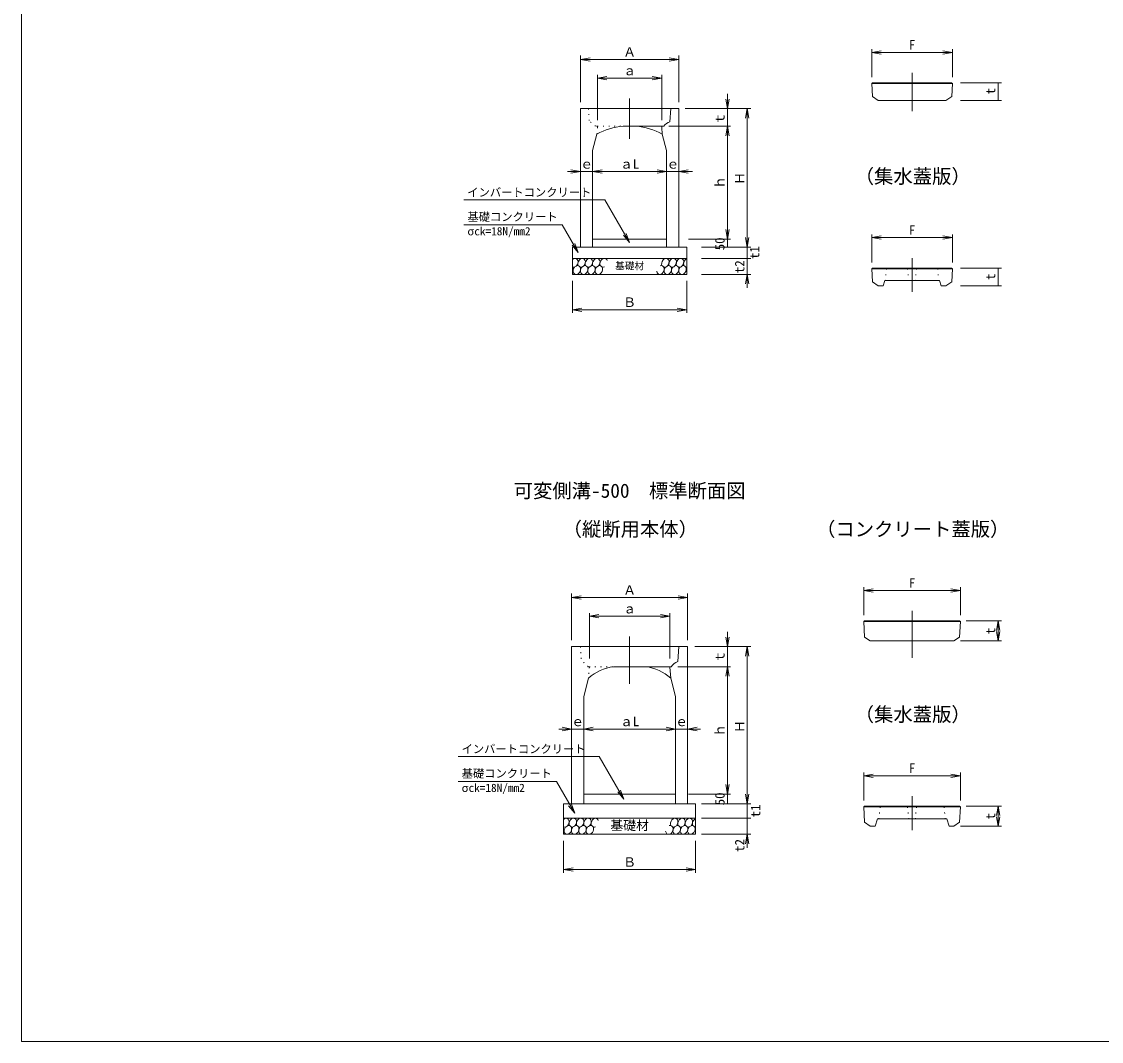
# Model space of a CAD drawing. Units: millimetres, scale not verified. Extents: x 3703 to 20093, y 2654 to 14130.
# Drawn here: x 3703 to 10407, y 2654 to 8984 of the extents above; entities that cross this region are included whole.
import ezdxf
from ezdxf.enums import TextEntityAlignment as Align

# ---------------------------------------------------------------- set-up
doc = ezdxf.new("R2010")
doc.units = ezdxf.units.MM
doc.header["$LTSCALE"] = 20
doc.linetypes.add('DOTTED', pattern=[1.75, 0.25, -1.5])
doc.layers.add('Layer1', color=4, linetype='Continuous', lineweight=18)
doc.styles.add('ＭＳ ゴシック-5.0-0.0', font='')
doc.styles.get('ＭＳ ゴシック-5.0-0.0').set_extended_font_data('ＭＳ ゴシック-5.0-0.0')

msp = doc.modelspace()

# ---------------------------------------------------------------- linework, layer by layer
at = {"layer": 'Layer1'}
for p, q in [((3703.45, 2653.9), (3703.45, 14130.23)), ((8981.7, 8639.25), (8981.7, 8812.82)), ((8981.7, 8792.82), (9040.78, 8803.24)), ((8981.7, 8792.82), (9040.78, 8782.4)), ((8981.7, 8792.82), (9481.7, 8792.82)), ((9481.7, 8792.82), (9422.61, 8803.24)), ((9481.7, 8792.82), (9422.61, 8782.4)), ((9481.7, 8639.25), (9481.7, 8812.82)), ((7173.12, 8484.25), (7173.12, 8773.96)), ((7173.12, 8748.69), (7232.21, 8759.11)), ((7173.12, 8748.69), (7232.21, 8738.27)), ((7783.12, 8748.69), (7173.12, 8748.69)), ((7783.12, 8748.69), (7724.03, 8759.11)), ((7783.12, 8748.69), (7724.03, 8738.27)), ((7783.12, 8484.25), (7783.12, 8773.96)), ((7278.12, 8371.25), (7278.12, 8652.82)), ((7678.12, 8371.25), (7678.12, 8652.82)), ((9231.7, 8666.41), (9231.7, 8427.99)), ((7278.12, 8632.82), (7337.21, 8643.24)), ((7278.12, 8632.82), (7337.21, 8622.4)), ((7678.12, 8632.82), (7278.12, 8632.82)), ((7678.12, 8632.82), (7619.03, 8643.24)), ((7678.12, 8632.82), (7619.03, 8622.4)), ((8981.7, 8599.25), (8986.7, 8604.25)), ((8985.88, 8519.33), (8981.7, 8599.25)), ((8981.7, 8599.25), (9481.7, 8599.25)), ((8986.7, 8604.25), (9476.7, 8604.25)), ((9476.7, 8604.25), (9481.7, 8599.25)), ((9481.7, 8599.25), (9477.51, 8519.33)), ((9785.8, 8604.25), (9531.7, 8604.25)), ((9765.8, 8494.25), (9765.8, 8604.25)), ((8084.91, 8319.25), (8084.91, 8535.45)), ((9021.7, 8494.25), (8985.88, 8519.33)), ((9441.7, 8494.25), (9477.51, 8519.33)), ((7478.12, 8507.17), (7478.12, 8256.95)), ((8084.91, 8444.25), (8074.5, 8503.34)), ((8084.91, 8444.25), (8095.33, 8503.34)), ((9021.7, 8494.25), (9441.7, 8494.25)), ((9531.7, 8494.25), (9785.8, 8494.25)), ((7173.12, 8444.25), (7783.12, 8444.25)), ((7173.12, 7584.25), (7173.12, 8444.25)), ((7733.12, 8444.25), (7728.12, 8362.25)), ((7783.12, 7584.25), (7783.12, 8444.25)), ((7823.12, 8444.25), (8231.08, 8444.25)), ((8208.13, 8444.25), (8197.71, 8385.16)), ((8208.13, 8444.25), (8218.55, 8385.16)), ((8208.13, 7469.25), (8208.13, 8444.25)), ((7678.12, 8334.25), (7438.12, 8334.25)), ((7678.12, 8334.25), (7689.56, 8334.25)), ((7678.12, 8326.48), (7678.12, 8334.25)), ((7678.12, 8326.48), (7681.12, 8284.25)), ((7721.02, 8334.25), (8104.91, 8334.25)), ((8084.91, 8334.25), (8074.5, 8275.16)), ((8084.91, 8334.25), (8074.5, 8275.16)), ((8084.91, 8334.25), (8074.5, 8275.16)), ((8084.91, 8334.25), (8095.33, 8275.16)), ((8084.91, 8334.25), (8095.33, 8275.16)), ((8084.91, 8334.25), (8095.33, 8275.16)), ((8084.91, 8319.25), (8084.91, 7634.25)), ((7275.12, 8284.25), (7248.12, 8184.25)), ((7681.12, 8284.25), (7708.12, 8184.25)), ((7248.12, 7584.25), (7248.12, 8184.25)), ((7708.12, 7584.25), (7708.12, 8184.25)), ((7173.12, 8053.24), (7093.12, 8053.24)), ((7173.12, 8053.24), (7114.03, 8063.66)), ((7173.12, 8053.24), (7114.03, 8042.82)), ((7118.12, 8053.24), (7869.39, 8053.24)), ((7248.12, 8053.24), (7307.21, 8063.66)), ((7248.12, 8053.24), (7307.21, 8063.66)), ((7248.12, 8053.24), (7307.21, 8042.82)), ((7248.12, 8053.24), (7307.21, 8042.82)), ((7708.12, 8053.24), (7649.03, 8063.66)), ((7708.12, 8053.24), (7649.03, 8063.66)), ((7708.12, 8053.24), (7649.03, 8042.82)), ((7708.12, 8053.24), (7649.03, 8042.82)), ((7783.12, 8053.24), (7842.21, 8063.66)), ((7783.12, 8053.24), (7842.21, 8042.82)), ((7325.19, 7877.11), (6448.88, 7877.11)), ((7325.19, 7877.11), (7478.12, 7612.22)), ((7059.7, 7722.72), (6448.88, 7722.72)), ((7159.56, 7549.76), (7059.7, 7722.72)), ((7478.12, 7612.22), (7439.56, 7658.18)), ((7478.12, 7612.22), (7457.6, 7668.6)), ((8084.91, 7634.25), (8074.5, 7693.34)), ((8084.91, 7634.25), (8074.5, 7693.34)), ((8084.91, 7634.25), (8095.33, 7693.34)), ((8084.91, 7634.25), (8095.33, 7693.34)), ((8208.13, 7584.25), (8197.71, 7643.34)), ((8208.13, 7584.25), (8218.55, 7643.34)), ((8981.7, 7489.25), (8981.7, 7662.82)), ((8981.7, 7642.82), (9040.78, 7653.24)), ((8981.7, 7642.82), (9481.7, 7642.82)), ((8981.7, 7642.82), (9040.78, 7632.4)), ((9481.7, 7642.82), (9422.61, 7653.24)), ((9481.7, 7642.82), (9422.61, 7632.4)), ((9481.7, 7489.25), (9481.7, 7662.82)), ((7159.56, 7549.76), (7120.99, 7595.72)), ((7123.12, 7584.25), (7833.12, 7584.25)), ((7123.12, 7584.25), (7123.12, 7414.25)), ((7159.56, 7549.76), (7139.04, 7606.14)), ((7248.12, 7634.25), (7708.12, 7634.25)), ((7833.12, 7584.25), (7833.12, 7414.25)), ((7843.12, 7634.25), (8104.91, 7634.25)), ((7924.29, 7584.25), (8231.08, 7584.25)), ((8084.91, 7584.25), (8084.91, 7634.25)), ((8208.13, 7584.25), (8208.13, 7494.25)), ((7833.12, 7514.25), (7123.12, 7514.25)), ((7924.29, 7514.25), (8231.08, 7514.25)), ((9231.7, 7305.9), (9231.7, 7516.41)), ((8208.13, 7494.25), (8208.13, 7414.25)), ((8208.13, 7494.25), (8208.13, 7394.25)), ((8208.13, 7494.25), (8208.13, 7414.25)), ((8981.7, 7449.25), (8986.7, 7454.25)), ((9481.7, 7449.25), (8981.7, 7449.25)), ((8985.88, 7369.33), (8981.7, 7449.25)), ((9476.7, 7454.25), (8986.7, 7454.25)), ((9481.7, 7449.25), (9476.7, 7454.25)), ((9477.51, 7369.33), (9481.7, 7449.25)), ((9785.8, 7454.25), (9531.7, 7454.25)), ((9765.8, 7344.25), (9765.8, 7454.25)), ((7123.12, 7414.25), (7833.12, 7414.25)), ((7123.12, 7374.25), (7123.12, 7175.28)), ((7833.12, 7374.25), (7833.12, 7175.28)), ((7924.29, 7414.25), (8231.08, 7414.25)), ((8208.13, 7414.25), (8197.71, 7355.16)), ((8208.13, 7414.25), (8218.55, 7355.16)), ((8208.13, 7414.25), (8208.13, 7330.59)), ((9061.91, 7376.25), (9051.7, 7344.25)), ((9061.91, 7376.25), (9401.48, 7376.25)), ((9401.48, 7376.25), (9411.7, 7344.25)), ((8985.88, 7369.33), (9021.7, 7344.25)), ((9051.7, 7344.25), (9021.7, 7344.25)), ((9051.7, 7344.25), (9021.7, 7344.25)), ((9411.7, 7344.25), (9441.7, 7344.25)), ((9411.7, 7344.25), (9441.7, 7344.25)), ((9477.51, 7369.33), (9441.7, 7344.25)), ((9531.7, 7344.25), (9785.8, 7344.25)), ((7123.12, 7195.28), (7182.21, 7205.7)), ((7123.12, 7195.28), (7833.12, 7195.28)), ((7123.12, 7195.28), (7182.21, 7184.87)), ((7833.12, 7195.28), (7774.03, 7205.7)), ((7833.12, 7195.28), (7774.03, 7184.87)), ((7118.12, 5144.25), (7118.12, 5433.96)), ((7838.12, 5144.25), (7838.12, 5433.96)), ((8931.7, 5299.25), (8931.7, 5472.82)), ((8931.7, 5452.82), (8990.78, 5463.24)), ((8931.7, 5452.82), (9531.7, 5452.82)), ((8931.7, 5452.82), (8990.78, 5442.4)), ((9531.7, 5452.82), (9472.61, 5463.24)), ((9531.7, 5452.82), (9472.61, 5442.4)), ((9531.7, 5299.25), (9531.7, 5472.82)), ((7118.12, 5408.69), (7177.21, 5419.11)), ((7118.12, 5408.69), (7838.12, 5408.69)), ((7118.12, 5408.69), (7177.21, 5398.27)), ((7838.12, 5408.69), (7779.03, 5419.11)), ((7838.12, 5408.69), (7779.03, 5398.27)), ((7228.12, 5031.25), (7228.12, 5312.82)), ((7228.12, 5292.82), (7287.21, 5303.24)), ((7728.12, 5292.82), (7669.03, 5303.24)), ((7728.12, 5031.25), (7728.12, 5312.82)), ((9231.7, 5033.94), (9231.7, 5326.41)), ((7728.12, 5292.82), (7228.12, 5292.82)), ((7228.12, 5292.82), (7287.21, 5282.4)), ((7728.12, 5292.82), (7669.03, 5282.4)), ((8931.7, 5259.25), (8936.7, 5264.25)), ((8931.7, 5259.25), (8936.7, 5163.76)), ((8931.7, 5259.25), (9531.7, 5259.25)), ((8936.7, 5264.25), (9526.7, 5264.25)), ((9531.7, 5259.25), (9526.7, 5264.25)), ((9526.7, 5163.76), (9531.7, 5259.25)), ((9566.7, 5264.25), (9785.8, 5264.25)), ((9765.8, 5264.25), (9755.38, 5205.16)), ((9765.8, 5264.25), (9765.8, 5139.25)), ((9765.8, 5264.25), (9776.22, 5205.16)), ((7478.12, 4873.94), (7478.12, 5166.41)), ((8084.91, 5104.25), (8074.5, 5163.34)), ((8084.91, 4979.25), (8084.91, 5195.45)), ((8084.91, 5104.25), (8095.33, 5163.34)), ((8971.7, 5139.25), (8936.7, 5163.76)), ((9491.7, 5139.25), (9526.7, 5163.76)), ((9765.8, 5139.25), (9755.38, 5198.34)), ((9765.8, 5139.25), (9776.22, 5198.34)), ((7118.12, 5104.25), (7783.12, 5104.25)), ((7118.12, 4129.25), (7118.12, 5104.25)), ((7783.12, 5104.25), (7778.12, 5012.03)), ((7783.12, 5104.25), (7838.12, 5104.25)), ((7838.12, 4129.25), (7838.12, 5104.25)), ((7883.26, 5104.25), (8231.08, 5104.25)), ((8208.13, 5104.25), (8197.71, 5045.16)), ((8208.13, 5104.25), (8218.55, 5045.16)), ((8208.13, 4129.25), (8208.13, 5104.25)), ((8971.7, 5139.25), (9491.7, 5139.25)), ((9531.7, 5139.25), (9785.8, 5139.25)), ((7478.12, 4979.25), (7378.12, 4979.25)), ((7478.12, 4979.25), (7578.12, 4979.25)), ((7728.12, 4979.25), (7578.12, 4979.25)), ((7728.12, 4979.25), (7728.12, 4976.25)), ((7736.27, 4979.25), (7728.12, 4979.25)), ((7733.12, 4909.25), (7728.12, 4976.25)), ((7776.68, 4979.25), (8104.91, 4979.25)), ((8084.91, 4979.25), (8074.5, 4920.16)), ((8084.91, 4979.25), (8074.5, 4920.16)), ((8084.91, 4979.25), (8074.5, 4920.16)), ((8084.91, 4979.25), (8095.33, 4920.16)), ((8084.91, 4979.25), (8084.91, 4899.25)), ((8084.91, 4979.25), (8095.33, 4920.16)), ((8084.91, 4979.25), (8084.91, 4189.25)), ((8084.91, 4979.25), (8095.33, 4920.16)), ((7223.12, 4909.25), (7193.12, 4794.25)), ((7733.12, 4909.25), (7763.12, 4794.25)), ((7193.12, 4129.25), (7193.12, 4794.25)), ((7763.12, 4129.25), (7763.12, 4794.25)), ((7118.12, 4592.93), (7038.12, 4592.93)), ((7118.12, 4592.93), (7059.03, 4603.35)), ((7118.12, 4592.93), (7059.03, 4582.51)), ((7193.12, 4592.93), (7118.12, 4592.93)), ((7193.12, 4592.93), (7252.21, 4603.35)), ((7193.12, 4592.93), (7252.21, 4603.35)), ((7193.12, 4592.93), (7763.12, 4592.93)), ((7193.12, 4592.93), (7252.21, 4582.51)), ((7193.12, 4592.93), (7252.21, 4582.51)), ((7193.12, 4592.93), (7273.12, 4592.93)), ((7763.12, 4592.93), (7683.12, 4592.93)), ((7763.12, 4592.93), (7704.03, 4603.35)), ((7763.12, 4592.93), (7704.03, 4603.35)), ((7763.12, 4592.93), (7704.03, 4582.51)), ((7763.12, 4592.93), (7704.03, 4582.51)), ((7763.12, 4592.93), (7838.12, 4592.93)), ((7838.12, 4592.93), (7897.21, 4603.35)), ((7838.12, 4592.93), (7897.21, 4582.51)), ((7838.12, 4592.93), (7918.12, 4592.93)), ((7289.59, 4422.11), (6413.28, 4422.11)), ((7289.59, 4422.11), (7442.53, 4157.22)), ((8931.7, 4149.25), (8931.7, 4322.82)), ((8931.7, 4302.82), (8990.78, 4313.24)), ((8931.7, 4302.82), (9531.7, 4302.82)), ((8931.7, 4302.82), (8990.78, 4292.4)), ((9531.7, 4302.82), (9472.61, 4313.24)), ((9531.7, 4302.82), (9472.61, 4292.4)), ((9531.7, 4149.25), (9531.7, 4322.82)), ((7024.1, 4267.72), (6413.28, 4267.72)), ((7024.1, 4267.72), (7137.9, 4070.61)), ((8084.91, 4189.25), (8074.5, 4248.34)), ((8084.91, 4189.25), (8074.5, 4248.34)), ((8084.91, 4189.25), (8084.91, 4269.25)), ((8084.91, 4189.25), (8095.33, 4248.34)), ((8084.91, 4189.25), (8095.33, 4248.34)), ((7193.12, 4189.25), (7763.12, 4189.25)), ((7442.53, 4157.22), (7403.96, 4203.18)), ((7442.53, 4157.22), (7422, 4213.6)), ((7843.12, 4189.25), (8104.91, 4189.25)), ((8084.91, 4189.25), (8084.91, 4129.25)), ((8208.13, 4129.25), (8197.71, 4188.34)), ((8208.13, 4129.25), (8218.55, 4188.34)), ((9231.7, 3965.9), (9231.7, 4176.41)), ((7068.12, 4129.25), (7888.12, 4129.25)), ((7068.12, 4129.25), (7068.12, 3939.25)), ((7137.9, 4070.61), (7099.33, 4116.57)), ((7137.9, 4070.61), (7117.38, 4126.99)), ((7888.12, 4129.25), (7888.12, 3939.25)), ((7924.29, 4129.25), (8231.08, 4129.25)), ((8208.13, 4129.25), (8208.13, 4039.25)), ((8931.7, 4109.25), (8936.7, 4114.25)), ((8931.7, 4109.25), (8936.7, 4013.76)), ((8931.7, 4109.25), (9531.7, 4109.25)), ((8936.7, 4114.25), (9526.7, 4114.25)), ((9531.7, 4109.25), (9526.7, 4114.25)), ((9526.7, 4013.76), (9531.7, 4109.25)), ((9566.7, 4114.25), (9785.8, 4114.25)), ((9765.8, 4114.25), (9755.38, 4055.16)), ((9765.8, 4114.25), (9765.8, 3989.25)), ((9765.8, 4114.25), (9776.22, 4055.16)), ((7068.12, 4039.25), (7888.12, 4039.25)), ((7924.29, 4039.25), (8231.08, 4039.25)), ((8208.13, 4039.25), (8208.13, 3959.25)), ((8208.13, 4039.25), (8208.13, 3939.25)), ((8208.13, 4039.25), (8208.13, 3959.25)), ((9001.7, 3989.25), (9016.7, 4036.25)), ((9016.7, 4036.25), (9446.7, 4036.25)), ((9461.7, 3989.25), (9446.7, 4036.25)), ((9765.8, 3989.25), (9755.38, 4048.34)), ((9765.8, 3989.25), (9776.22, 4048.34)), ((8971.7, 3989.25), (8936.7, 4013.76)), ((9001.7, 3989.25), (8971.7, 3989.25)), ((9461.7, 3989.25), (9491.7, 3989.25)), ((9491.7, 3989.25), (9526.7, 4013.76)), ((9531.7, 3989.25), (9785.8, 3989.25)), ((7888.12, 3939.25), (7068.12, 3939.25)), ((7068.12, 3700.28), (7068.12, 3899.25)), ((7888.12, 3899.25), (7888.12, 3700.28)), ((7924.29, 3939.25), (8231.08, 3939.25)), ((8208.13, 3939.25), (8197.71, 3880.16)), ((8208.13, 3939.25), (8218.55, 3880.16)), ((8208.13, 3939.25), (8208.13, 3855.59)), ((7068.12, 3720.28), (7127.21, 3730.7)), ((7068.12, 3720.28), (7888.12, 3720.28)), ((7068.12, 3720.28), (7127.21, 3709.87)), ((7888.12, 3720.28), (7829.03, 3730.7)), ((7888.12, 3720.28), (7829.03, 3709.87)), ((3703.45, 2653.9), (20093.09, 2653.9))]:
    msp.add_line(p, q, dxfattribs=at)
at = {"layer": 'Layer1', "linetype": 'DOTTED'}
for p, q in [((7223.12, 8444.25), (7228.12, 8362.25)), ((7278.12, 8334.25), (7266.68, 8334.25)), ((7278.12, 8326.48), (7275.12, 8284.25)), ((7278.12, 8326.48), (7278.12, 8334.25)), ((7278.12, 8334.25), (7438.12, 8334.25)), ((9065.36, 7454.25), (9073.36, 7449.25)), ((9073.36, 7449.25), (9065.36, 7376.25)), ((9211.7, 7454.25), (9203.7, 7449.25)), ((9203.7, 7449.25), (9211.7, 7376.25)), ((9251.7, 7454.25), (9259.7, 7449.25)), ((9259.7, 7449.25), (9251.7, 7376.25)), ((9398.03, 7454.25), (9390.03, 7449.25)), ((9390.03, 7449.25), (9398.03, 7376.25)), ((7173.12, 5104.25), (7178.12, 5012.03)), ((7228.12, 4979.25), (7219.97, 4979.25)), ((7228.12, 4976.25), (7223.12, 4909.25)), ((7228.12, 4976.25), (7228.12, 4979.25)), ((7228.12, 4979.25), (7378.12, 4979.25)), ((9025.36, 4114.25), (9033.36, 4109.25)), ((9033.36, 4109.25), (9025.36, 4036.25)), ((9211.7, 4114.25), (9203.7, 4109.25)), ((9203.7, 4109.25), (9211.7, 4036.25)), ((9251.7, 4114.25), (9259.7, 4109.25)), ((9259.7, 4109.25), (9251.7, 4036.25)), ((9438.03, 4114.25), (9430.03, 4109.25)), ((9430.03, 4109.25), (9438.03, 4036.25))]:
    msp.add_line(p, q, dxfattribs=at)
for centre, start in [((7202.53, 8286.46), 36.68636), ((7152.53, 4936.23), 32.53165)]:
    msp.add_arc(centre, 80, start, 71.34006, dxfattribs=at)
at = {"layer": 'Layer1'}
for centre, radius, start, end in [((7461.25, 7968.17), 366.82, 93.61488, 120.49175), ((7494.99, 7968.17), 366.82, 59.50825, 86.38512), ((7753.72, 8286.46), 80, 108.65994, 143.31364), ((7413.64, 4693.99), 287.46, 97.09792, 131.51118), ((7542.6, 4693.99), 287.46, 48.48882, 82.90208), ((7803.72, 4936.23), 80, 108.65994, 147.46835)]:
    msp.add_arc(centre, radius, start, end, dxfattribs=at)
for centre, start_param, end_param in [((7134.75, 7486.43), 3.1641089, 7.3535633), ((7180.27, 7486.43), 3.2518953, 8.9063261), ((7225.8, 7486.43), 3.2518953, 8.9063261), ((7271.32, 7486.43), 3.2518953, 8.9063261), ((7316.84, 7486.43), 5.610227, 8.9063261), ((7699.99, 7486.43), 3.2518953, 8.9063261), ((7745.51, 7486.43), 3.2518953, 8.9063261), ((7791.04, 7486.43), 3.2518953, 8.9063261), ((7836.56, 7486.43), 0.6949414, 2.6231408), ((7150.13, 7441.76), 1.1965976, 6.8860585), ((7195.65, 7441.76), 1.1965976, 6.8860585), ((7241.17, 7441.76), 1.1965976, 6.8860585), ((7286.7, 7441.76), 1.1965976, 6.8860585), ((7316.84, 7486.43), 3.2518953, 3.8893366), ((7669.84, 7441.76), 2.1791837, 6.8860585), ((7715.37, 7441.76), 1.1965976, 6.8860585), ((7760.89, 7441.76), 1.1965976, 6.8860585), ((7806.41, 7441.76), 1.1965976, 6.8860585), ((7836.56, 7486.43), 3.2518953, 3.5395455), ((7079.75, 4011.43), 3.1641089, 7.3535633), ((7125.27, 4011.43), 3.2518953, 8.9063261), ((7170.8, 4011.43), 3.2518953, 8.9063261), ((7216.32, 4011.43), 3.2518953, 8.9063261), ((7261.84, 4011.43), 5.610227, 8.9063261), ((7754.99, 4011.43), 3.2518953, 8.9063261), ((7800.51, 4011.43), 3.2518953, 8.9063261), ((7846.04, 4011.43), 3.2518953, 8.9063261), ((7891.56, 4011.43), 0.6949414, 2.6231408), ((7095.13, 3966.76), 1.1965976, 6.8860585), ((7140.65, 3966.76), 1.1965976, 6.8860585), ((7186.17, 3966.76), 1.1965976, 6.8860585), ((7231.7, 3966.76), 1.1965976, 6.8860585), ((7261.84, 4011.43), 3.2518953, 3.8893366), ((7724.84, 3966.76), 2.1791837, 6.8860585), ((7770.37, 3966.76), 1.1965976, 6.8860585), ((7815.89, 3966.76), 1.1965976, 6.8860585), ((7861.41, 3966.76), 1.1965976, 6.8860585), ((7891.56, 4011.43), 3.2518953, 3.5395455)]:
    msp.add_ellipse(centre, major_axis=(12.08, 25.9), ratio=0.766667, start_param=start_param, end_param=end_param, dxfattribs=at)

# ---------------------------------------------------------------- texts
at = {"layer": 'Layer1', "color": 7, "style": 'ＭＳ ゴシック-5.0-0.0'}
for s, height, p in [('F', 58.65, (9231.7, 8792.82)), ('Ａ', 58.65, (7478.12, 8748.69)), ('ａ', 58.65, (7478.12, 8632.82)), ('ｅ', 58.65, (7211.41, 8053.24)), ('ａL', 58.65, (7478.12, 8053.24)), ('ｅ', 58.65, (7746.49, 8053.24)), ('F', 58.65, (9231.7, 7642.82)), ('基礎材', 43.99, (7478.12, 7432.09)), ('Ｂ', 58.65, (7478.12, 7195.28)), ('F', 58.65, (9231.7, 5452.82)), ('Ａ', 58.65, (7478.12, 5408.69)), ('ａ', 58.65, (7478.12, 5292.82)), ('ｅ', 58.65, (7155.62, 4592.93)), ('ａL', 58.65, (7478.12, 4592.93)), ('ｅ', 58.65, (7800.62, 4592.93)), ('F', 58.65, (9231.7, 4302.82)), ('基礎材', 58.65, (7478.12, 3948.13)), ('Ｂ', 58.65, (7478.12, 3720.28))]:
    msp.add_text(s, height=height, dxfattribs=at).set_placement(p, align=Align.BOTTOM_CENTER)
for s, p in [('t', (9765.8, 8552.43)), ('ｔ', (8084.91, 8381.75)), ('ｈ', (8084.91, 7985.13)), ('Ｈ', (8208.13, 8010.22)), ('50', (8084.91, 7604.25)), ('t1', (8300.78, 7550.49)), ('t2', (8208.13, 7462.51)), ('t', (9765.8, 7400.66)), ('t', (9765.8, 5201.75)), ('ｔ', (8084.91, 5041.75)), ('Ｈ', (8208.13, 4608.25)), ('ｈ', (8084.91, 4584.25)), ('50', (8084.91, 4159.25)), ('t1', (8306.92, 4084.25)), ('t', (9765.8, 4051.75)), ('t2', (8208.13, 3870.33))]:
    msp.add_text(s, height=58.65, rotation=90, dxfattribs=at).set_placement(p, align=Align.BOTTOM_CENTER)
for s, p in [('（集水蓋版）', (9235.91, 8067.59)), ('可変側溝-500\u3000標準断面図', (7478.12, 6116.03)), ('（縦断用本体）', (7482.34, 5877.59)), ('（コンクリート蓋版）', (9235.91, 5877.59)), ('（集水蓋版）', (9235.91, 4727.59))]:
    msp.add_text(s, height=87.98, dxfattribs=at).set_placement(p, align=Align.TOP_CENTER)
for s, p in [('インバートコンクリート', (6470.3, 7882.68)), ('基礎コンクリート', (6471.24, 7730.66)), ('σck=18N/mm2', (6471.24, 7641.64)), ('インバートコンクリート', (6434.7, 4427.68)), ('基礎コンクリート', (6435.65, 4275.66)), ('σck=18N/mm2', (6435.65, 4186.64))]:
    msp.add_text(s, height=51.32, dxfattribs=at).set_placement(p, align=Align.BOTTOM_LEFT)

doc.saveas('drawing.dxf')
